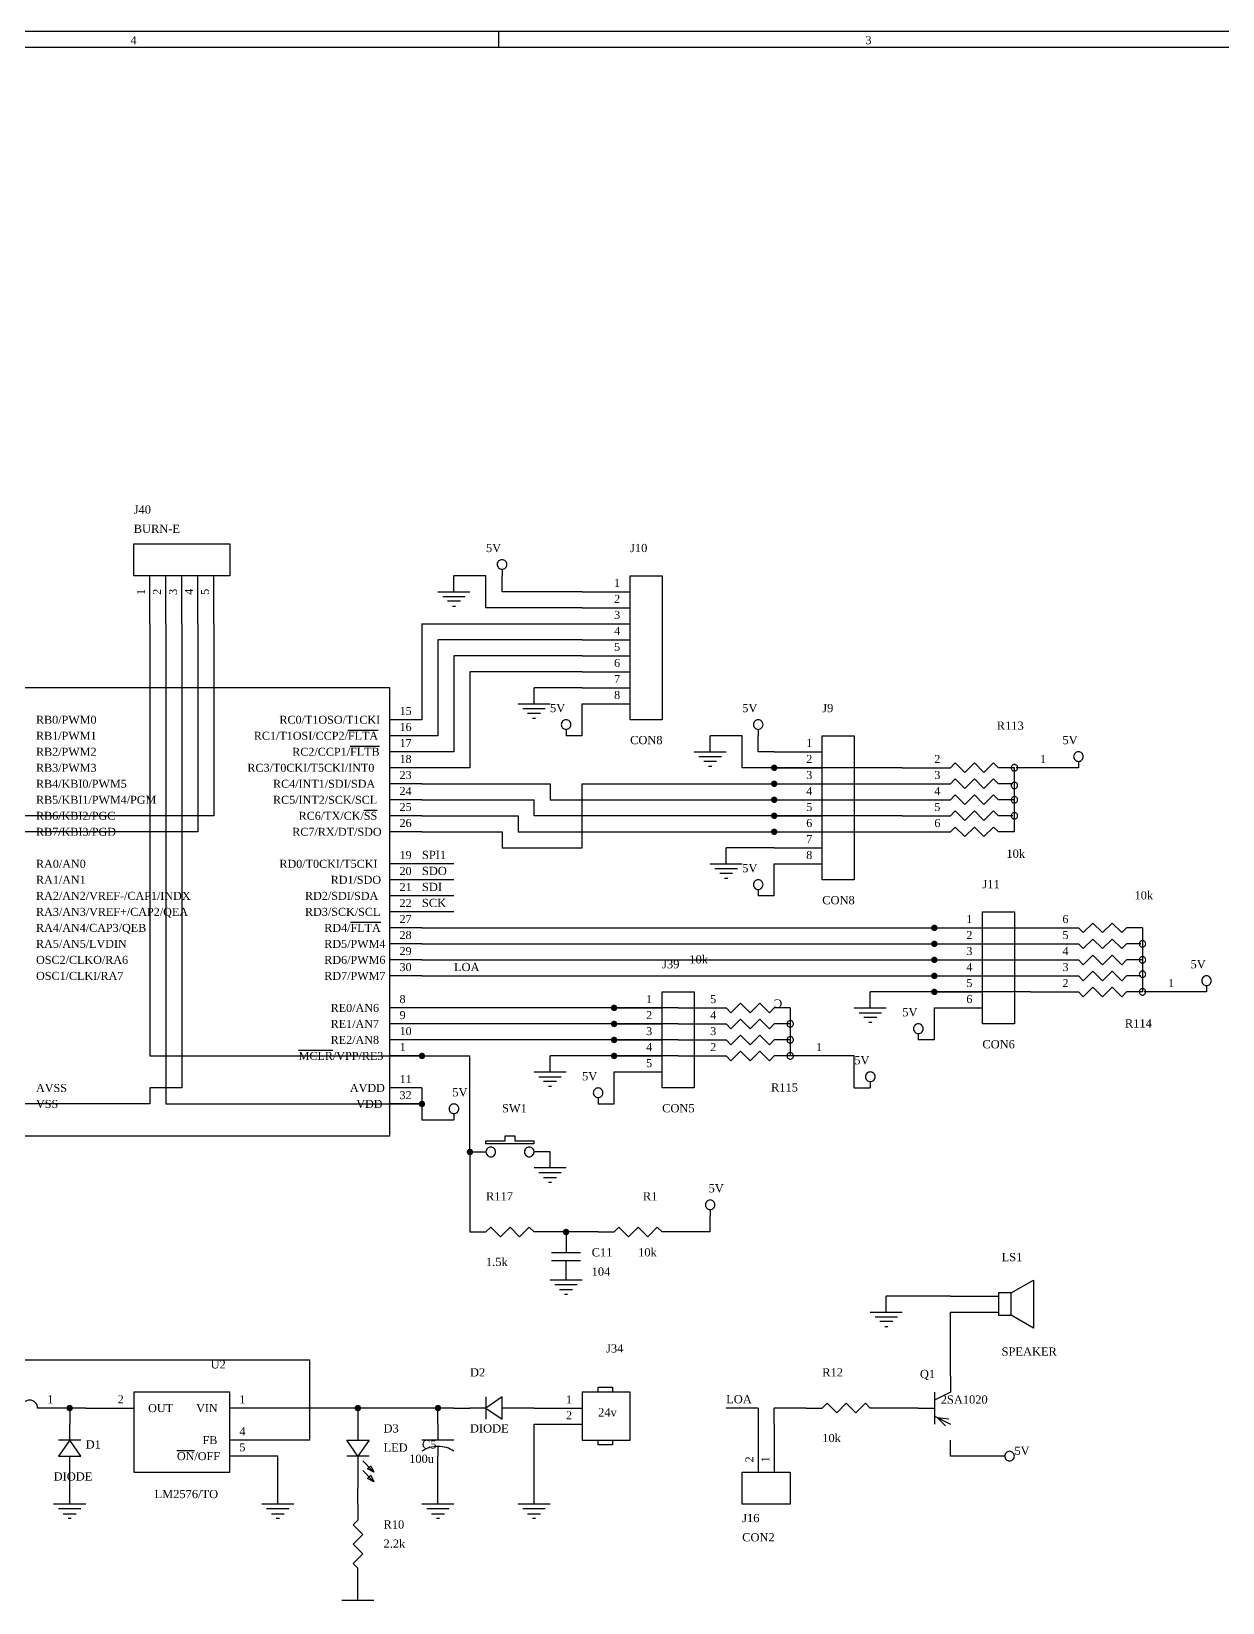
# Model space of a CAD drawing. Extents: x -3 to 593, y 3 to 422.
# Drawn here: x 164.1 to 353.1, y 173.1 to 422.4 of the extents above; entities that cross this region are included whole.
import ezdxf

# ---------------------------------------------------------------- set-up
doc = ezdxf.new("R2010")
doc.units = 0
doc.header["$MEASUREMENT"] = 0
for name, color, linetype in [('PARTS', 7, 'Continuous'), ('PARTTEXT', 7, 'Continuous'), ('TITLE', 7, 'Continuous'), ('WIRE', 7, 'Continuous'), ('WIRETEXT', 7, 'Continuous')]:
    doc.layers.add(name, color=color, linetype=linetype)
doc.styles.get("Standard").update_dxf_attribs({"font": 'times_0.ttf'})

msp = doc.modelspace()

# ---------------------------------------------------------------- linework, layer by layer
at = {"layer": 'PARTS'}
for p, q in [((182.88, 328.422), (182.88, 336.042)), ((185.42, 328.422), (185.42, 336.042)), ((187.96, 328.422), (187.96, 336.042)), ((190.5, 328.422), (190.5, 336.042)), ((193.04, 328.422), (193.04, 336.042)), ((251.46, 333.502), (259.08, 333.502)), ((251.46, 330.962), (259.08, 330.962)), ((251.46, 328.422), (259.08, 328.422)), ((251.46, 325.882), (259.08, 325.882)), ((251.46, 323.342), (259.08, 323.342)), ((251.46, 320.802), (259.08, 320.802)), ((251.46, 318.262), (259.08, 318.262)), ((251.46, 315.722), (259.08, 315.722)), ((226.06, 313.182), (220.98, 313.182)), ((226.06, 310.642), (220.98, 310.642)), ((226.06, 308.102), (220.98, 308.102)), ((281.94, 308.102), (289.56, 308.102)), ((226.06, 305.562), (220.98, 305.562)), ((281.94, 305.562), (289.56, 305.562)), ((302.26, 305.562), (309.88, 305.562)), ((330.2, 305.562), (322.58, 305.562)), ((226.06, 303.022), (220.98, 303.022)), ((281.94, 303.022), (289.56, 303.022)), ((302.26, 303.022), (309.88, 303.022)), ((226.06, 300.482), (220.98, 300.482)), ((281.94, 300.482), (289.56, 300.482)), ((302.26, 300.482), (309.88, 300.482)), ((226.06, 297.942), (220.98, 297.942)), ((281.94, 297.942), (289.56, 297.942)), ((302.26, 297.942), (309.88, 297.942)), ((226.06, 295.402), (220.98, 295.402)), ((281.94, 295.402), (289.56, 295.402)), ((302.26, 295.402), (309.88, 295.402)), ((281.94, 292.862), (289.56, 292.862)), ((226.06, 290.322), (220.98, 290.322)), ((281.94, 290.322), (289.56, 290.322)), ((226.06, 287.782), (220.98, 287.782)), ((226.06, 285.242), (220.98, 285.242)), ((226.06, 282.702), (220.98, 282.702)), ((226.06, 280.162), (220.98, 280.162)), ((307.34, 280.162), (314.96, 280.162)), ((322.58, 280.162), (330.2, 280.162)), ((226.06, 277.622), (220.98, 277.622)), ((307.34, 277.622), (314.96, 277.622)), ((322.58, 277.622), (330.2, 277.622)), ((226.06, 275.082), (220.98, 275.082)), ((307.34, 275.082), (314.96, 275.082)), ((322.58, 275.082), (330.2, 275.082)), ((226.06, 272.542), (220.98, 272.542)), ((307.34, 272.542), (314.96, 272.542)), ((322.58, 272.542), (330.2, 272.542)), ((307.34, 270.002), (314.96, 270.002)), ((322.58, 270.002), (330.2, 270.002)), ((350.52, 270.002), (342.9, 270.002)), ((226.06, 267.462), (220.98, 267.462)), ((256.54, 267.462), (264.16, 267.462)), ((266.7, 267.462), (274.32, 267.462)), ((307.34, 267.462), (314.96, 267.462)), ((226.06, 264.922), (220.98, 264.922)), ((256.54, 264.922), (264.16, 264.922)), ((266.7, 264.922), (274.32, 264.922)), ((226.06, 262.382), (220.98, 262.382)), ((256.54, 262.382), (264.16, 262.382)), ((266.7, 262.382), (274.32, 262.382)), ((226.06, 259.842), (220.98, 259.842)), ((256.54, 259.842), (264.16, 259.842)), ((266.7, 259.842), (274.32, 259.842)), ((294.64, 259.842), (287.02, 259.842)), ((256.54, 257.302), (264.16, 257.302)), ((226.06, 254.762), (220.98, 254.762)), ((226.06, 252.222), (220.98, 252.222)), ((233.68, 244.602), (236.22, 244.602)), ((246.38, 244.602), (243.84, 244.602)), ((233.68, 231.902), (236.22, 231.902)), ((246.38, 231.902), (243.84, 231.902)), ((248.92, 231.902), (248.92, 229.362)), ((254, 231.902), (256.54, 231.902)), ((266.7, 231.902), (264.16, 231.902)), ((248.92, 224.282), (248.92, 226.822)), ((309.88, 221.742), (317.5, 221.742)), ((309.88, 219.202), (317.5, 219.202)), ((309.88, 209.042), (309.88, 206.502)), ((167.64, 203.962), (165.1, 203.962)), ((170.18, 203.962), (170.18, 201.422)), ((172.72, 203.962), (180.34, 203.962)), ((203.2, 203.962), (195.58, 203.962)), ((215.9, 203.962), (215.9, 201.422)), ((231.14, 203.962), (233.68, 203.962)), ((243.84, 203.962), (241.3, 203.962)), ((243.84, 203.962), (251.46, 203.962)), ((287.02, 203.962), (289.56, 203.962)), ((299.72, 203.962), (297.18, 203.962)), ((304.8, 203.962), (307.34, 203.962)), ((228.6, 201.422), (228.6, 198.882)), ((243.84, 201.422), (251.46, 201.422)), ((279.4, 201.422), (279.4, 193.802)), ((281.94, 201.422), (281.94, 193.802)), ((203.2, 198.882), (195.58, 198.882)), ((309.88, 196.342), (309.88, 198.882)), ((203.2, 196.342), (195.58, 196.342)), ((228.6, 193.802), (228.6, 196.342)), ((170.18, 191.262), (170.18, 193.802)), ((215.9, 188.722), (215.9, 191.262)), ((215.9, 188.722), (215.9, 186.182)), ((215.9, 176.022), (215.9, 178.562))]:
    msp.add_line(p, q, dxfattribs=at)
for points in [[(180.34, 336.042), (180.34, 341.122), (195.58, 341.122), (195.58, 336.042)], [(259.08, 336.042), (264.16, 336.042), (264.16, 313.182), (259.08, 313.182)], [(162.56, 247.142), (220.98, 247.142), (220.98, 318.262), (162.56, 318.262)], [(289.56, 310.642), (294.64, 310.642), (294.64, 287.782), (289.56, 287.782)], [(314.96, 282.702), (320.04, 282.702), (320.04, 264.922), (314.96, 264.922)], [(264.16, 270.002), (269.24, 270.002), (269.24, 254.762), (264.16, 254.762)], [(195.58, 206.502), (180.34, 206.502), (180.34, 193.802), (195.58, 193.802)], [(236.22, 203.962), (236.22, 203.962), (238.76, 202.184), (238.76, 205.74), (236.22, 203.962)], [(259.08, 206.502), (251.46, 206.502), (251.46, 198.882), (259.08, 198.882)], [(170.18, 198.882), (170.18, 198.882), (168.402, 196.342), (171.958, 196.342), (170.18, 198.882)], [(215.9, 196.342), (215.9, 196.342), (214.122, 198.882), (217.678, 198.882), (215.9, 196.342)], [(217.932, 194.818), (217.932, 194.818), (218.44, 193.802), (217.424, 194.31), (217.932, 194.818)], [(217.932, 193.294), (217.932, 193.294), (218.44, 192.278), (217.424, 192.786), (217.932, 193.294)], [(284.48, 193.802), (284.48, 188.722), (276.86, 188.722), (276.86, 193.802)]]:
    msp.add_lwpolyline(points, close=True, dxfattribs=at)
for points in [[(239.522, 337.82, 0.0985), (239.464, 338.1116, 0.0985), (239.2988, 338.3588, 0.0985), (239.0516, 338.524, 0.0985), (238.76, 338.582, 0.0985), (238.4684, 338.524, 0.0985), (238.2212, 338.3588, 0.0985), (238.056, 338.1116, 0.0985), (237.998, 337.82, 0.0985), (238.056, 337.5284, 0.0985), (238.2212, 337.2812, 0.0985), (238.4684, 337.116, 0.0985), (238.76, 337.058, 0.0985), (239.0516, 337.116, 0.0985), (239.2988, 337.2812, 0.0985), (239.464, 337.5284, 0.0985)], [(249.682, 312.42, 0.0985), (249.624, 312.7116, 0.0985), (249.4588, 312.9588, 0.0985), (249.2116, 313.124, 0.0985), (248.92, 313.182, 0.0985), (248.6284, 313.124, 0.0985), (248.3812, 312.9588, 0.0985), (248.216, 312.7116, 0.0985), (248.158, 312.42, 0.0985), (248.216, 312.1284, 0.0985), (248.3812, 311.8812, 0.0985), (248.6284, 311.716, 0.0985), (248.92, 311.658, 0.0985), (249.2116, 311.716, 0.0985), (249.4588, 311.8812, 0.0985), (249.624, 312.1284, 0.0985)], [(280.162, 312.42, 0.0985), (280.104, 312.7116, 0.0985), (279.9388, 312.9588, 0.0985), (279.6916, 313.124, 0.0985), (279.4, 313.182, 0.0985), (279.1084, 313.124, 0.0985), (278.8612, 312.9588, 0.0985), (278.696, 312.7116, 0.0985), (278.638, 312.42, 0.0985), (278.696, 312.1284, 0.0985), (278.8612, 311.8812, 0.0985), (279.1084, 311.716, 0.0985), (279.4, 311.658, 0.0985), (279.6916, 311.716, 0.0985), (279.9388, 311.8812, 0.0985), (280.104, 312.1284, 0.0985)], [(330.962, 307.34, 0.0985), (330.904, 307.6316, 0.0985), (330.7388, 307.8788, 0.0985), (330.4916, 308.044, 0.0985), (330.2, 308.102, 0.0985), (329.9084, 308.044, 0.0985), (329.6612, 307.8788, 0.0985), (329.496, 307.6316, 0.0985), (329.438, 307.34, 0.0985), (329.496, 307.0484, 0.0985), (329.6612, 306.8012, 0.0985), (329.9084, 306.636, 0.0985), (330.2, 306.578, 0.0985), (330.4916, 306.636, 0.0985), (330.7388, 306.8012, 0.0985), (330.904, 307.0484, 0.0985)], [(320.548, 305.562, 0.0985), (320.5093, 305.7564, 0.0985), (320.3992, 305.9212, 0.0985), (320.2344, 306.0313, 0.0985), (320.04, 306.07, 0.0985), (319.8456, 306.0313, 0.0985), (319.6808, 305.9212, 0.0985), (319.5707, 305.7564, 0.0985), (319.532, 305.562, 0.0985), (319.5707, 305.3676, 0.0985), (319.6808, 305.2028, 0.0985), (319.8456, 305.0927, 0.0985), (320.04, 305.054, 0.0985), (320.2344, 305.0927, 0.0985), (320.3992, 305.2028, 0.0985), (320.5093, 305.3676, 0.0985)], [(320.548, 302.768, 0.0985), (320.5093, 302.9624, 0.0985), (320.3992, 303.1272, 0.0985), (320.2344, 303.2373, 0.0985), (320.04, 303.276, 0.0985), (319.8456, 303.2373, 0.0985), (319.6808, 303.1272, 0.0985), (319.5707, 302.9624, 0.0985), (319.532, 302.768, 0.0985), (319.5707, 302.5736, 0.0985), (319.6808, 302.4088, 0.0985), (319.8456, 302.2987, 0.0985), (320.04, 302.26, 0.0985), (320.2344, 302.2987, 0.0985), (320.3992, 302.4088, 0.0985), (320.5093, 302.5736, 0.0985)], [(320.548, 300.482, 0.0985), (320.5093, 300.6764, 0.0985), (320.3992, 300.8412, 0.0985), (320.2344, 300.9513, 0.0985), (320.04, 300.99, 0.0985), (319.8456, 300.9513, 0.0985), (319.6808, 300.8412, 0.0985), (319.5707, 300.6764, 0.0985), (319.532, 300.482, 0.0985), (319.5707, 300.2876, 0.0985), (319.6808, 300.1228, 0.0985), (319.8456, 300.0127, 0.0985), (320.04, 299.974, 0.0985), (320.2344, 300.0127, 0.0985), (320.3992, 300.1228, 0.0985), (320.5093, 300.2876, 0.0985)], [(320.548, 297.942, 0.0985), (320.5093, 298.1364, 0.0985), (320.3992, 298.3012, 0.0985), (320.2344, 298.4113, 0.0985), (320.04, 298.45, 0.0985), (319.8456, 298.4113, 0.0985), (319.6808, 298.3012, 0.0985), (319.5707, 298.1364, 0.0985), (319.532, 297.942, 0.0985), (319.5707, 297.7476, 0.0985), (319.6808, 297.5828, 0.0985), (319.8456, 297.4727, 0.0985), (320.04, 297.434, 0.0985), (320.2344, 297.4727, 0.0985), (320.3992, 297.5828, 0.0985), (320.5093, 297.7476, 0.0985)], [(280.162, 287.02, 0.0985), (280.104, 287.3116, 0.0985), (279.9388, 287.5588, 0.0985), (279.6916, 287.724, 0.0985), (279.4, 287.782, 0.0985), (279.1084, 287.724, 0.0985), (278.8612, 287.5588, 0.0985), (278.696, 287.3116, 0.0985), (278.638, 287.02, 0.0985), (278.696, 286.7284, 0.0985), (278.8612, 286.4812, 0.0985), (279.1084, 286.316, 0.0985), (279.4, 286.258, 0.0985), (279.6916, 286.316, 0.0985), (279.9388, 286.4812, 0.0985), (280.104, 286.7284, 0.0985)], [(340.868, 277.622, 0.0985), (340.8293, 277.8164, 0.0985), (340.7192, 277.9812, 0.0985), (340.5544, 278.0913, 0.0985), (340.36, 278.13, 0.0985), (340.1656, 278.0913, 0.0985), (340.0008, 277.9812, 0.0985), (339.8907, 277.8164, 0.0985), (339.852, 277.622, 0.0985), (339.8907, 277.4276, 0.0985), (340.0008, 277.2628, 0.0985), (340.1656, 277.1527, 0.0985), (340.36, 277.114, 0.0985), (340.5544, 277.1527, 0.0985), (340.7192, 277.2628, 0.0985), (340.8293, 277.4276, 0.0985)], [(340.868, 275.082, 0.0985), (340.8293, 275.2764, 0.0985), (340.7192, 275.4412, 0.0985), (340.5544, 275.5513, 0.0985), (340.36, 275.59, 0.0985), (340.1656, 275.5513, 0.0985), (340.0008, 275.4412, 0.0985), (339.8907, 275.2764, 0.0985), (339.852, 275.082, 0.0985), (339.8907, 274.8876, 0.0985), (340.0008, 274.7228, 0.0985), (340.1656, 274.6127, 0.0985), (340.36, 274.574, 0.0985), (340.5544, 274.6127, 0.0985), (340.7192, 274.7228, 0.0985), (340.8293, 274.8876, 0.0985)], [(340.868, 272.796, 0.0985), (340.8293, 272.9904, 0.0985), (340.7192, 273.1552, 0.0985), (340.5544, 273.2653, 0.0985), (340.36, 273.304, 0.0985), (340.1656, 273.2653, 0.0985), (340.0008, 273.1552, 0.0985), (339.8907, 272.9904, 0.0985), (339.852, 272.796, 0.0985), (339.8907, 272.6016, 0.0985), (340.0008, 272.4368, 0.0985), (340.1656, 272.3267, 0.0985), (340.36, 272.288, 0.0985), (340.5544, 272.3267, 0.0985), (340.7192, 272.4368, 0.0985), (340.8293, 272.6016, 0.0985)], [(351.282, 271.78, 0.0985), (351.224, 272.0716, 0.0985), (351.0588, 272.3188, 0.0985), (350.8116, 272.484, 0.0985), (350.52, 272.542, 0.0985), (350.2284, 272.484, 0.0985), (349.9812, 272.3188, 0.0985), (349.816, 272.0716, 0.0985), (349.758, 271.78, 0.0985), (349.816, 271.4884, 0.0985), (349.9812, 271.2412, 0.0985), (350.2284, 271.076, 0.0985), (350.52, 271.018, 0.0985), (350.8116, 271.076, 0.0985), (351.0588, 271.2412, 0.0985), (351.224, 271.4884, 0.0985)], [(340.868, 270.002, 0.0985), (340.8293, 270.1964, 0.0985), (340.7192, 270.3612, 0.0985), (340.5544, 270.4713, 0.0985), (340.36, 270.51, 0.0985), (340.1656, 270.4713, 0.0985), (340.0008, 270.3612, 0.0985), (339.8907, 270.1964, 0.0985), (339.852, 270.002, 0.0985), (339.8907, 269.8076, 0.0985), (340.0008, 269.6428, 0.0985), (340.1656, 269.5327, 0.0985), (340.36, 269.494, 0.0985), (340.5544, 269.5327, 0.0985), (340.7192, 269.6428, 0.0985), (340.8293, 269.8076, 0.0985)], [(284.988, 264.922, 0.0985), (284.9493, 265.1164, 0.0985), (284.8392, 265.2812, 0.0985), (284.6744, 265.3913, 0.0985), (284.48, 265.43, 0.0985), (284.2856, 265.3913, 0.0985), (284.1208, 265.2812, 0.0985), (284.0107, 265.1164, 0.0985), (283.972, 264.922, 0.0985), (284.0107, 264.7276, 0.0985), (284.1208, 264.5628, 0.0985), (284.2856, 264.4527, 0.0985), (284.48, 264.414, 0.0985), (284.6744, 264.4527, 0.0985), (284.8392, 264.5628, 0.0985), (284.9493, 264.7276, 0.0985)], [(305.562, 264.16, 0.0985), (305.504, 264.4516, 0.0985), (305.3388, 264.6988, 0.0985), (305.0916, 264.864, 0.0985), (304.8, 264.922, 0.0985), (304.5084, 264.864, 0.0985), (304.2612, 264.6988, 0.0985), (304.096, 264.4516, 0.0985), (304.038, 264.16, 0.0985), (304.096, 263.8684, 0.0985), (304.2612, 263.6212, 0.0985), (304.5084, 263.456, 0.0985), (304.8, 263.398, 0.0985), (305.0916, 263.456, 0.0985), (305.3388, 263.6212, 0.0985), (305.504, 263.8684, 0.0985)], [(284.988, 262.382, 0.0985), (284.9493, 262.5764, 0.0985), (284.8392, 262.7412, 0.0985), (284.6744, 262.8513, 0.0985), (284.48, 262.89, 0.0985), (284.2856, 262.8513, 0.0985), (284.1208, 262.7412, 0.0985), (284.0107, 262.5764, 0.0985), (283.972, 262.382, 0.0985), (284.0107, 262.1876, 0.0985), (284.1208, 262.0228, 0.0985), (284.2856, 261.9127, 0.0985), (284.48, 261.874, 0.0985), (284.6744, 261.9127, 0.0985), (284.8392, 262.0228, 0.0985), (284.9493, 262.1876, 0.0985)], [(284.988, 259.842, 0.0985), (284.9493, 260.0364, 0.0985), (284.8392, 260.2012, 0.0985), (284.6744, 260.3113, 0.0985), (284.48, 260.35, 0.0985), (284.2856, 260.3113, 0.0985), (284.1208, 260.2012, 0.0985), (284.0107, 260.0364, 0.0985), (283.972, 259.842, 0.0985), (284.0107, 259.6476, 0.0985), (284.1208, 259.4828, 0.0985), (284.2856, 259.3727, 0.0985), (284.48, 259.334, 0.0985), (284.6744, 259.3727, 0.0985), (284.8392, 259.4828, 0.0985), (284.9493, 259.6476, 0.0985)], [(297.942, 256.54, 0.0985), (297.884, 256.8316, 0.0985), (297.7188, 257.0788, 0.0985), (297.4716, 257.244, 0.0985), (297.18, 257.302, 0.0985), (296.8884, 257.244, 0.0985), (296.6412, 257.0788, 0.0985), (296.476, 256.8316, 0.0985), (296.418, 256.54, 0.0985), (296.476, 256.2484, 0.0985), (296.6412, 256.0012, 0.0985), (296.8884, 255.836, 0.0985), (297.18, 255.778, 0.0985), (297.4716, 255.836, 0.0985), (297.7188, 256.0012, 0.0985), (297.884, 256.2484, 0.0985)], [(254.762, 254, 0.0985), (254.704, 254.2916, 0.0985), (254.5388, 254.5388, 0.0985), (254.2916, 254.704, 0.0985), (254, 254.762, 0.0985), (253.7084, 254.704, 0.0985), (253.4612, 254.5388, 0.0985), (253.296, 254.2916, 0.0985), (253.238, 254, 0.0985), (253.296, 253.7084, 0.0985), (253.4612, 253.4612, 0.0985), (253.7084, 253.296, 0.0985), (254, 253.238, 0.0985), (254.2916, 253.296, 0.0985), (254.5388, 253.4612, 0.0985), (254.704, 253.7084, 0.0985)], [(231.902, 251.46, 0.0985), (231.844, 251.7516, 0.0985), (231.6788, 251.9988, 0.0985), (231.4316, 252.164, 0.0985), (231.14, 252.222, 0.0985), (230.8484, 252.164, 0.0985), (230.6012, 251.9988, 0.0985), (230.436, 251.7516, 0.0985), (230.378, 251.46, 0.0985), (230.436, 251.1684, 0.0985), (230.6012, 250.9212, 0.0985), (230.8484, 250.756, 0.0985), (231.14, 250.698, 0.0985), (231.4316, 250.756, 0.0985), (231.6788, 250.9212, 0.0985), (231.844, 251.1684, 0.0985)], [(237.744, 244.602, 0.0985), (237.686, 244.8936, 0.0985), (237.5208, 245.1408, 0.0985), (237.2736, 245.306, 0.0985), (236.982, 245.364, 0.0985), (236.6904, 245.306, 0.0985), (236.4432, 245.1408, 0.0985), (236.278, 244.8936, 0.0985), (236.22, 244.602, 0.0985), (236.278, 244.3104, 0.0985), (236.4432, 244.0632, 0.0985), (236.6904, 243.898, 0.0985), (236.982, 243.84, 0.0985), (237.2736, 243.898, 0.0985), (237.5208, 244.0632, 0.0985), (237.686, 244.3104, 0.0985)], [(243.84, 244.602, 0.0985), (243.782, 244.8936, 0.0985), (243.6168, 245.1408, 0.0985), (243.3696, 245.306, 0.0985), (243.078, 245.364, 0.0985), (242.7864, 245.306, 0.0985), (242.5392, 245.1408, 0.0985), (242.374, 244.8936, 0.0985), (242.316, 244.602, 0.0985), (242.374, 244.3104, 0.0985), (242.5392, 244.0632, 0.0985), (242.7864, 243.898, 0.0985), (243.078, 243.84, 0.0985), (243.3696, 243.898, 0.0985), (243.6168, 244.0632, 0.0985), (243.782, 244.3104, 0.0985)], [(272.542, 236.22, 0.0985), (272.484, 236.5116, 0.0985), (272.3188, 236.7588, 0.0985), (272.0716, 236.924, 0.0985), (271.78, 236.982, 0.0985), (271.4884, 236.924, 0.0985), (271.2412, 236.7588, 0.0985), (271.076, 236.5116, 0.0985), (271.018, 236.22, 0.0985), (271.076, 235.9284, 0.0985), (271.2412, 235.6812, 0.0985), (271.4884, 235.516, 0.0985), (271.78, 235.458, 0.0985), (272.0716, 235.516, 0.0985), (272.3188, 235.6812, 0.0985), (272.484, 235.9284, 0.0985)], [(320.04, 196.342, 0.0985), (319.982, 196.6336, 0.0985), (319.8168, 196.8808, 0.0985), (319.5696, 197.046, 0.0985), (319.278, 197.104, 0.0985), (318.9864, 197.046, 0.0985), (318.7392, 196.8808, 0.0985), (318.574, 196.6336, 0.0985), (318.516, 196.342, 0.0985), (318.574, 196.0504, 0.0985), (318.7392, 195.8032, 0.0985), (318.9864, 195.638, 0.0985), (319.278, 195.58, 0.0985), (319.5696, 195.638, 0.0985), (319.8168, 195.8032, 0.0985), (319.982, 196.0504, 0.0985)]]:
    msp.add_lwpolyline(points, format="xyb", close=True, dxfattribs=at)
for points in [[(238.76, 337.058), (238.76, 336.042)], [(228.6, 333.502), (233.68, 333.502)], [(229.362, 332.74), (232.918, 332.74)], [(232.156, 331.978), (230.124, 331.978)], [(230.886, 331.216), (231.394, 331.216)], [(241.3, 315.722), (246.38, 315.722)], [(242.062, 314.96), (245.618, 314.96)], [(244.856, 314.198), (242.824, 314.198)], [(243.586, 313.436), (244.094, 313.436)], [(248.92, 311.658), (248.92, 310.642)], [(279.4, 311.658), (279.4, 310.642)], [(269.24, 308.102), (274.32, 308.102)], [(270.002, 307.34), (273.558, 307.34)], [(272.796, 306.578), (270.764, 306.578)], [(271.526, 305.816), (272.034, 305.816)], [(310.642, 306.324), (309.88, 305.562)], [(312.166, 304.8), (310.642, 306.324)], [(313.69, 306.324), (312.166, 304.8)], [(315.214, 304.8), (313.69, 306.324)], [(316.738, 306.324), (315.214, 304.8)], [(317.5, 305.562), (316.738, 306.324)], [(320.04, 305.562), (317.5, 305.562)], [(320.04, 295.402), (320.04, 305.562)], [(322.58, 305.562), (320.294, 305.562)], [(330.2, 306.578), (330.2, 305.562)], [(310.642, 303.784), (309.88, 303.022)], [(312.166, 302.26), (310.642, 303.784)], [(313.69, 303.784), (312.166, 302.26)], [(315.214, 302.26), (313.69, 303.784)], [(316.738, 303.784), (315.214, 302.26)], [(317.5, 303.022), (316.738, 303.784)], [(319.786, 303.022), (317.5, 303.022)], [(310.642, 301.244), (309.88, 300.482)], [(312.166, 299.72), (310.642, 301.244)], [(313.69, 301.244), (312.166, 299.72)], [(315.214, 299.72), (313.69, 301.244)], [(316.738, 301.244), (315.214, 299.72)], [(317.5, 300.482), (316.738, 301.244)], [(320.04, 300.482), (317.5, 300.482)], [(310.642, 298.704), (309.88, 297.942)], [(312.166, 297.18), (310.642, 298.704)], [(313.69, 298.704), (312.166, 297.18)], [(315.214, 297.18), (313.69, 298.704)], [(316.738, 298.704), (315.214, 297.18)], [(317.5, 297.942), (316.738, 298.704)], [(319.786, 297.942), (317.5, 297.942)], [(310.642, 296.164), (309.88, 295.402)], [(312.166, 294.64), (310.642, 296.164)], [(313.69, 296.164), (312.166, 294.64)], [(315.214, 294.64), (313.69, 296.164)], [(316.738, 296.164), (315.214, 294.64)], [(317.5, 295.402), (316.738, 296.164)], [(320.04, 295.402), (317.5, 295.402)], [(271.78, 290.322), (276.86, 290.322)], [(272.542, 289.56), (276.098, 289.56)], [(275.336, 288.798), (273.304, 288.798)], [(274.066, 288.036), (274.574, 288.036)], [(279.4, 286.258), (279.4, 285.242)], [(330.962, 279.4), (330.2, 280.162)], [(332.486, 280.924), (330.962, 279.4)], [(334.01, 279.4), (332.486, 280.924)], [(335.534, 280.924), (334.01, 279.4)], [(337.058, 279.4), (335.534, 280.924)], [(337.82, 280.162), (337.058, 279.4)], [(340.36, 280.162), (337.82, 280.162)], [(340.36, 280.162), (340.36, 270.002)], [(330.962, 276.86), (330.2, 277.622)], [(332.486, 278.384), (330.962, 276.86)], [(334.01, 276.86), (332.486, 278.384)], [(335.534, 278.384), (334.01, 276.86)], [(337.058, 276.86), (335.534, 278.384)], [(337.82, 277.622), (337.058, 276.86)], [(340.106, 277.622), (337.82, 277.622)], [(330.962, 274.32), (330.2, 275.082)], [(332.486, 275.844), (330.962, 274.32)], [(334.01, 274.32), (332.486, 275.844)], [(335.534, 275.844), (334.01, 274.32)], [(337.058, 274.32), (335.534, 275.844)], [(337.82, 275.082), (337.058, 274.32)], [(340.36, 275.082), (337.82, 275.082)], [(330.962, 271.78), (330.2, 272.542)], [(332.486, 273.304), (330.962, 271.78)], [(334.01, 271.78), (332.486, 273.304)], [(335.534, 273.304), (334.01, 271.78)], [(337.058, 271.78), (335.534, 273.304)], [(337.82, 272.542), (337.058, 271.78)], [(340.106, 272.542), (337.82, 272.542)], [(330.962, 269.24), (330.2, 270.002)], [(332.486, 270.764), (330.962, 269.24)], [(334.01, 269.24), (332.486, 270.764)], [(335.534, 270.764), (334.01, 269.24)], [(337.058, 269.24), (335.534, 270.764)], [(337.82, 270.002), (337.058, 269.24)], [(340.36, 270.002), (337.82, 270.002)], [(342.9, 270.002), (340.614, 270.002)], [(350.52, 271.018), (350.52, 270.002)], [(275.082, 266.7), (274.32, 267.462)], [(276.606, 268.224), (275.082, 266.7)], [(278.13, 266.7), (276.606, 268.224)], [(279.654, 268.224), (278.13, 266.7)], [(281.178, 266.7), (279.654, 268.224)], [(281.94, 267.462), (281.178, 266.7)], [(284.48, 267.462), (281.94, 267.462)], [(284.48, 267.462), (284.48, 259.842)], [(294.64, 267.462), (299.72, 267.462)], [(275.082, 264.16), (274.32, 264.922)], [(276.606, 265.684), (275.082, 264.16)], [(278.13, 264.16), (276.606, 265.684)], [(279.654, 265.684), (278.13, 264.16)], [(281.178, 264.16), (279.654, 265.684)], [(281.94, 264.922), (281.178, 264.16)], [(284.48, 264.922), (281.94, 264.922)], [(295.402, 266.7), (298.958, 266.7)], [(298.196, 265.938), (296.164, 265.938)], [(296.926, 265.176), (297.434, 265.176)], [(275.082, 261.62), (274.32, 262.382)], [(276.606, 263.144), (275.082, 261.62)], [(278.13, 261.62), (276.606, 263.144)], [(279.654, 263.144), (278.13, 261.62)], [(281.178, 261.62), (279.654, 263.144)], [(281.94, 262.382), (281.178, 261.62)], [(284.48, 262.382), (281.94, 262.382)], [(304.8, 263.398), (304.8, 262.382)], [(275.082, 259.08), (274.32, 259.842)], [(276.606, 260.604), (275.082, 259.08)], [(278.13, 259.08), (276.606, 260.604)], [(279.654, 260.604), (278.13, 259.08)], [(281.178, 259.08), (279.654, 260.604)], [(281.94, 259.842), (281.178, 259.08)], [(284.48, 259.842), (281.94, 259.842)], [(287.02, 259.842), (284.48, 259.842)], [(243.84, 257.302), (248.92, 257.302)], [(244.602, 256.54), (248.158, 256.54)], [(247.396, 255.778), (245.364, 255.778)], [(246.126, 255.016), (246.634, 255.016)], [(297.18, 255.778), (297.18, 254.762)], [(254, 253.238), (254, 252.222)], [(231.14, 250.698), (231.14, 249.682)], [(239.268, 246.38), (239.268, 247.142)], [(239.268, 247.142), (240.792, 247.142)], [(240.792, 247.142), (240.792, 246.38)], [(236.22, 245.872), (236.22, 246.38)], [(236.22, 246.38), (239.268, 246.38)], [(243.84, 245.872), (236.22, 245.872)], [(240.792, 246.38), (243.84, 246.38)], [(243.84, 245.872), (243.84, 246.38)], [(248.92, 242.062), (243.84, 242.062)], [(248.158, 241.3), (244.602, 241.3)], [(245.364, 240.538), (247.396, 240.538)], [(246.634, 239.776), (246.126, 239.776)], [(271.78, 235.458), (271.78, 234.442)], [(236.22, 231.902), (236.982, 232.664)], [(236.982, 232.664), (238.506, 231.14)], [(238.506, 231.14), (240.03, 232.664)], [(240.03, 232.664), (241.554, 231.14)], [(241.554, 231.14), (243.078, 232.664)], [(243.078, 232.664), (243.84, 231.902)], [(257.302, 232.664), (256.54, 231.902)], [(258.826, 231.14), (257.302, 232.664)], [(260.35, 232.664), (258.826, 231.14)], [(261.874, 231.14), (260.35, 232.664)], [(263.398, 232.664), (261.874, 231.14)], [(264.16, 231.902), (263.398, 232.664)], [(248.92, 229.362), (248.92, 228.6)], [(251.206, 228.6), (246.634, 228.6)], [(251.206, 227.33), (246.634, 227.33)], [(248.92, 226.822), (248.92, 227.33)], [(251.46, 224.282), (246.38, 224.282)], [(250.698, 223.52), (247.142, 223.52)], [(247.904, 222.758), (249.936, 222.758)], [(249.174, 221.996), (248.666, 221.996)], [(319.532, 222.25), (317.5, 222.25)], [(317.5, 222.25), (317.5, 218.694)], [(319.532, 222.25), (323.088, 224.282)], [(319.532, 218.694), (319.532, 222.25)], [(323.088, 224.282), (323.088, 216.662)], [(297.18, 219.202), (302.26, 219.202)], [(297.942, 218.44), (301.498, 218.44)], [(300.736, 217.678), (298.704, 217.678)], [(299.466, 216.916), (299.974, 216.916)], [(317.5, 218.694), (319.532, 218.694)], [(323.088, 216.662), (319.532, 218.694)], [(254, 206.502), (254, 206.502), (254, 207.264), (256.286, 207.264), (256.286, 206.502)], [(236.22, 205.74), (236.22, 202.184)], [(289.56, 203.962), (290.322, 204.724)], [(290.322, 204.724), (291.846, 203.2)], [(291.846, 203.2), (293.37, 204.724)], [(293.37, 204.724), (294.894, 203.2)], [(294.894, 203.2), (296.418, 204.724)], [(296.418, 204.724), (297.18, 203.962)], [(309.88, 206.502), (307.34, 205.232)], [(307.34, 206.502), (307.34, 201.422)], [(236.22, 203.962), (233.68, 203.962)], [(241.3, 203.962), (238.76, 203.962)], [(307.34, 202.692), (309.88, 201.422)], [(309.626, 202.184), (307.848, 202.438), (309.118, 201.168)], [(170.18, 198.882), (170.18, 201.422)], [(215.9, 201.422), (215.9, 198.882)], [(171.958, 198.882), (168.402, 198.882)], [(231.14, 198.882), (226.06, 198.882)], [(228.6, 197.866), (228.6, 196.342)], [(256.286, 198.882), (256.286, 198.882), (256.286, 198.12), (254, 198.12), (254, 198.882)], [(170.18, 193.802), (170.18, 196.342)], [(217.678, 196.342), (214.122, 196.342)], [(215.9, 196.342), (215.9, 191.262)], [(218.186, 194.056), (216.662, 195.58)], [(318.516, 196.342), (317.5, 196.342)], [(218.186, 192.532), (216.662, 194.056)], [(172.72, 188.722), (167.64, 188.722)], [(171.958, 187.96), (168.402, 187.96)], [(169.164, 187.198), (171.196, 187.198)], [(205.74, 188.722), (200.66, 188.722)], [(204.978, 187.96), (201.422, 187.96)], [(202.184, 187.198), (204.216, 187.198)], [(231.14, 188.722), (226.06, 188.722)], [(230.378, 187.96), (226.822, 187.96)], [(227.584, 187.198), (229.616, 187.198)], [(246.38, 188.722), (241.3, 188.722)], [(245.618, 187.96), (242.062, 187.96)], [(242.824, 187.198), (244.856, 187.198)], [(170.434, 186.436), (169.926, 186.436)], [(203.454, 186.436), (202.946, 186.436)], [(215.138, 185.42), (215.9, 186.182)], [(216.662, 183.896), (215.138, 185.42)], [(228.854, 186.436), (228.346, 186.436)], [(244.094, 186.436), (243.586, 186.436)], [(215.138, 182.372), (216.662, 183.896)], [(216.662, 180.848), (215.138, 182.372)], [(215.138, 179.324), (216.662, 180.848)], [(215.9, 178.562), (215.138, 179.324)], [(213.36, 173.482), (218.44, 173.482)]]:
    msp.add_lwpolyline(points, dxfattribs=at)
for points in [[(165.1, 203.962, 1), (162.56, 203.962)], [(228.6, 197.866, 0.1654), (226.06, 197.104)], [(231.14, 197.104, 0.1654), (228.6, 197.866)]]:
    msp.add_lwpolyline(points, format="xyb", dxfattribs=at)
at = {"layer": 'TITLE'}
for points in [[(-2.54, 2.54), (591.312, 2.54), (591.312, 422.402), (-2.54, 422.402)], [(0, 5.08), (588.772, 5.08), (588.772, 419.862), (0, 419.862)]]:
    msp.add_lwpolyline(points, close=True, dxfattribs=at)
msp.add_lwpolyline([(238.252, 419.862), (238.252, 422.402)], dxfattribs=at)
at = {"layer": 'WIRE'}
for points in [[(231.14, 333.502), (231.14, 336.042)], [(236.22, 336.042), (231.14, 336.042)], [(236.22, 330.962), (236.22, 336.042)], [(238.76, 333.502), (238.76, 336.042)], [(251.46, 333.502), (238.76, 333.502)], [(251.46, 330.962), (236.22, 330.962)], [(182.88, 328.422), (182.88, 259.842)], [(185.42, 328.422), (185.42, 252.222)], [(187.96, 328.422), (187.96, 254.762)], [(190.5, 328.422), (190.5, 295.402)], [(193.04, 328.422), (193.04, 297.942)], [(226.06, 328.422), (251.46, 328.422)], [(226.06, 328.422), (226.06, 313.182)], [(251.46, 325.882), (228.6, 325.882)], [(228.6, 325.882), (228.6, 310.642)], [(251.46, 323.342), (231.14, 323.342)], [(231.14, 323.342), (231.14, 308.102)], [(251.46, 320.802), (233.68, 320.802)], [(233.68, 320.802), (233.68, 305.562)], [(243.84, 315.722), (243.84, 318.262)], [(251.46, 318.262), (243.84, 318.262)], [(251.46, 310.642), (251.46, 315.722)], [(228.6, 310.642), (226.06, 310.642)], [(251.46, 310.642), (248.92, 310.642)], [(271.78, 308.102), (271.78, 310.642)], [(276.86, 310.642), (271.78, 310.642)], [(276.86, 305.562), (276.86, 310.642)], [(279.4, 308.102), (279.4, 310.642)], [(231.14, 308.102), (226.06, 308.102)], [(281.94, 308.102), (279.4, 308.102)], [(233.68, 305.562), (226.06, 305.562)], [(281.94, 305.562), (276.86, 305.562)], [(302.26, 305.562), (281.94, 305.562)], [(226.06, 303.022), (246.38, 303.022)], [(246.38, 303.022), (246.38, 300.482)], [(251.46, 292.862), (251.46, 303.022)], [(251.46, 303.022), (281.94, 303.022)], [(281.94, 303.022), (302.26, 303.022)], [(226.06, 300.482), (243.84, 300.482)], [(243.84, 297.942), (243.84, 300.482)], [(246.38, 300.482), (281.94, 300.482)], [(281.94, 300.482), (302.26, 300.482)], [(193.04, 297.942), (157.48, 297.942)], [(226.06, 297.942), (241.3, 297.942)], [(241.3, 297.942), (241.3, 295.402)], [(281.94, 297.942), (243.84, 297.942)], [(302.26, 297.942), (281.94, 297.942)], [(190.5, 295.402), (157.48, 295.402)], [(226.06, 295.402), (238.76, 295.402)], [(238.76, 295.402), (238.76, 292.862)], [(241.3, 295.402), (281.94, 295.402)], [(281.94, 295.402), (302.26, 295.402)], [(238.76, 292.862), (251.46, 292.862)], [(274.32, 290.322), (274.32, 292.862)], [(281.94, 292.862), (274.32, 292.862)], [(231.14, 290.322), (226.06, 290.322)], [(281.94, 285.242), (281.94, 290.322)], [(231.14, 287.782), (226.06, 287.782)], [(231.14, 285.242), (226.06, 285.242)], [(281.94, 285.242), (279.4, 285.242)], [(231.14, 282.702), (226.06, 282.702)], [(226.06, 280.162), (307.34, 280.162)], [(307.34, 280.162), (322.58, 280.162)], [(226.06, 277.622), (307.34, 277.622)], [(307.34, 277.622), (322.58, 277.622)], [(226.06, 275.082), (307.34, 275.082)], [(307.34, 275.082), (322.58, 275.082)], [(226.06, 272.542), (307.34, 272.542)], [(307.34, 272.542), (322.58, 272.542)], [(297.18, 267.462), (297.18, 270.002)], [(307.34, 270.002), (297.18, 270.002)], [(322.58, 270.002), (307.34, 270.002)], [(256.54, 267.462), (226.06, 267.462)], [(266.7, 267.462), (256.54, 267.462)], [(307.34, 262.382), (307.34, 267.462)], [(256.54, 264.922), (226.06, 264.922)], [(266.7, 264.922), (256.54, 264.922)], [(256.54, 262.382), (226.06, 262.382)], [(266.7, 262.382), (256.54, 262.382)], [(307.34, 262.382), (304.8, 262.382)], [(182.88, 259.842), (226.06, 259.842)], [(226.06, 259.842), (233.68, 259.842)], [(233.68, 244.602), (233.68, 259.842)], [(246.38, 257.302), (246.38, 259.842)], [(256.54, 259.842), (246.38, 259.842)], [(266.7, 259.842), (256.54, 259.842)], [(294.64, 254.762), (294.64, 259.842)], [(256.54, 252.222), (256.54, 257.302)], [(187.96, 254.762), (182.88, 254.762)], [(182.88, 254.762), (182.88, 252.222)], [(226.06, 254.762), (226.06, 252.222)], [(294.64, 254.762), (297.18, 254.762)], [(182.88, 252.222), (157.48, 252.222)], [(185.42, 252.222), (226.06, 252.222)], [(226.06, 252.222), (226.06, 249.682)], [(254, 252.222), (256.54, 252.222)], [(226.06, 249.682), (231.14, 249.682)], [(233.68, 244.602), (233.68, 231.902)], [(246.38, 242.062), (246.38, 244.602)], [(271.78, 231.902), (271.78, 234.442)], [(248.92, 231.902), (246.38, 231.902)], [(254, 231.902), (248.92, 231.902)], [(271.78, 231.902), (266.7, 231.902)], [(309.88, 221.742), (299.72, 221.742)], [(299.72, 219.202), (299.72, 221.742)], [(309.88, 209.042), (309.88, 219.202)], [(208.28, 211.582), (147.32, 211.582)], [(208.28, 198.882), (208.28, 211.582)], [(170.18, 203.962), (167.64, 203.962)], [(172.72, 203.962), (170.18, 203.962)], [(215.9, 203.962), (203.2, 203.962)], [(228.6, 203.962), (215.9, 203.962)], [(231.14, 203.962), (228.6, 203.962)], [(228.6, 201.422), (228.6, 203.962)], [(279.4, 203.962), (274.32, 203.962)], [(279.4, 203.962), (279.4, 201.422)], [(287.02, 203.962), (281.94, 203.962)], [(281.94, 201.422), (281.94, 203.962)], [(304.8, 203.962), (299.72, 203.962)], [(243.84, 188.722), (243.84, 201.422)], [(208.28, 198.882), (203.2, 198.882)], [(203.2, 188.722), (203.2, 196.342)], [(317.5, 196.342), (309.88, 196.342)], [(228.6, 188.722), (228.6, 193.802)], [(170.18, 188.722), (170.18, 191.262)], [(215.9, 173.482), (215.9, 176.022)]]:
    msp.add_lwpolyline(points, dxfattribs=at)
at = {"layer": 'WIRE', "const_width": 0.508}
for points in [[(281.686, 305.562, 1), (282.194, 305.562, 1)], [(281.686, 303.022, 1), (282.194, 303.022, 1)], [(281.686, 300.482, 1), (282.194, 300.482, 1)], [(281.686, 297.942, 1), (282.194, 297.942, 1)], [(281.686, 295.402, 1), (282.194, 295.402, 1)], [(307.086, 280.162, 1), (307.594, 280.162, 1)], [(307.086, 277.622, 1), (307.594, 277.622, 1)], [(307.086, 275.082, 1), (307.594, 275.082, 1)], [(307.086, 272.542, 1), (307.594, 272.542, 1)], [(307.086, 270.002, 1), (307.594, 270.002, 1)], [(256.286, 267.462, 1), (256.794, 267.462, 1)], [(256.286, 264.922, 1), (256.794, 264.922, 1)], [(256.286, 262.382, 1), (256.794, 262.382, 1)], [(225.806, 259.842, 1), (226.314, 259.842, 1)], [(256.286, 259.842, 1), (256.794, 259.842, 1)], [(225.806, 252.222, 1), (226.314, 252.222, 1)], [(233.426, 244.602, 1), (233.934, 244.602, 1)], [(248.666, 231.902, 1), (249.174, 231.902, 1)], [(169.926, 203.962, 1), (170.434, 203.962, 1)], [(215.646, 203.962, 1), (216.154, 203.962, 1)], [(228.346, 203.962, 1), (228.854, 203.962, 1)]]:
    msp.add_lwpolyline(points, format="xyb", close=True, dxfattribs=at)

# ---------------------------------------------------------------- texts
at = {"layer": 'PARTS'}
for s, p in [('1', (256.54, 334.264)), ('2', (256.54, 331.724)), ('3', (256.54, 329.184)), ('4', (256.54, 326.644)), ('5', (256.54, 324.104)), ('6', (256.54, 321.564)), ('7', (256.54, 319.024)), ('8', (256.54, 316.484)), ('15', (222.504, 313.944)), ('RB0/PWM0', (164.846, 312.547)), ('RC0/T1OSO/T1CKI', (203.454, 312.547)), ('16', (222.504, 311.404)), ('RB1/PWM1', (164.846, 310.007)), ('RC1/T1OSI/CCP2/%%oFLTA%%o', (199.39, 310.007)), ('17', (222.504, 308.864)), ('1', (287.02, 308.864)), ('RB2/PWM2', (164.846, 307.467)), ('RC2/CCP1/%%oFLTB%%o', (205.486, 307.467)), ('18', (222.504, 306.324)), ('2', (287.02, 306.324)), ('2', (307.34, 306.324)), ('1', (324.104, 306.324)), ('RB3/PWM3', (164.846, 304.927)), ('RC3/T0CKI/T5CKI/INT0', (198.374, 304.927)), ('23', (222.504, 303.784)), ('3', (287.02, 303.784)), ('3', (307.34, 303.784)), ('RB4/KBI0/PWM5', (164.846, 302.387)), ('RC4/INT1/SDI/SDA', (202.438, 302.387)), ('24', (222.504, 301.244)), ('4', (287.02, 301.244)), ('4', (307.34, 301.244)), ('RB5/KBI1/PWM4/PGM', (164.846, 299.847)), ('RC5/INT2/SCK/SCL', (202.438, 299.847)), ('25', (222.504, 298.704)), ('5', (287.02, 298.704)), ('5', (307.34, 298.704)), ('RB6/KBI2/PGC', (164.846, 297.307)), ('RC6/TX/CK/%%oSS%%o', (206.502, 297.307)), ('26', (222.504, 296.164)), ('6', (287.02, 296.164)), ('6', (307.34, 296.164)), ('RB7/KBI3/PGD', (164.846, 294.767)), ('RC7/RX/DT/SDO', (205.486, 294.767)), ('7', (287.02, 293.624)), ('19', (222.504, 291.084)), ('8', (287.02, 291.084)), ('RA0/AN0', (164.846, 289.687)), ('RD0/T0CKI/T5CKI', (203.454, 289.687)), ('20', (222.504, 288.544)), ('RA1/AN1', (164.846, 287.147)), ('RD1/SDO', (211.582, 287.147)), ('21', (222.504, 286.004)), ('RA2/AN2/VREF-/CAP1/INDX', (164.846, 284.607)), ('RD2/SDI/SDA', (207.518, 284.607)), ('22', (222.504, 283.464)), ('RA3/AN3/VREF+/CAP2/QEA', (164.846, 282.067)), ('RD3/SCK/SCL', (207.518, 282.067)), ('27', (222.504, 280.924)), ('1', (312.42, 280.924)), ('6', (327.66, 280.924)), ('RA4/AN4/CAP3/QEB', (164.846, 279.527)), ('RD4/%%oFLTA%%o', (210.566, 279.527)), ('28', (222.504, 278.384)), ('2', (312.42, 278.384)), ('5', (327.66, 278.384)), ('RA5/AN5/LVDIN', (164.846, 276.987)), ('RD5/PWM4', (210.566, 276.987)), ('29', (222.504, 275.844)), ('3', (312.42, 275.844)), ('4', (327.66, 275.844)), ('OSC2/CLKO/RA6', (164.846, 274.447)), ('RD6/PWM6', (210.566, 274.447)), ('30', (222.504, 273.304)), ('4', (312.42, 273.304)), ('3', (327.66, 273.304)), ('OSC1/CLKI/RA7', (164.846, 271.907)), ('RD7/PWM7', (210.566, 271.907)), ('5', (312.42, 270.764)), ('2', (327.66, 270.764)), ('1', (344.424, 270.764)), ('8', (222.504, 268.224)), ('1', (261.62, 268.224)), ('5', (271.78, 268.224)), ('6', (312.42, 268.224)), ('RE0/AN6', (211.582, 266.827)), ('9', (222.504, 265.684)), ('2', (261.62, 265.684)), ('4', (271.78, 265.684)), ('RE1/AN7', (211.582, 264.287)), ('10', (222.504, 263.144)), ('3', (261.62, 263.144)), ('3', (271.78, 263.144)), ('RE2/AN8', (211.582, 261.747)), ('1', (222.504, 260.604)), ('4', (261.62, 260.604)), ('2', (271.78, 260.604)), ('1', (288.544, 260.604)), ('%%oMCLR%%o/VPP/RE3', (206.502, 259.207)), ('5', (261.62, 258.064)), ('11', (222.504, 255.524)), ('AVSS', (164.846, 254.127)), ('AVDD', (214.63, 254.127)), ('VSS', (164.846, 251.587)), ('VDD', (215.646, 251.587)), ('32', (222.504, 252.984)), ('1', (166.624, 204.724)), ('2', (177.8, 204.724)), ('OUT', (182.626, 203.327)), ('VIN', (190.246, 203.327)), ('1', (197.104, 204.724)), ('1', (248.92, 204.724)), ('2', (248.92, 202.184)), ('FB', (191.262, 198.247)), ('4', (197.104, 199.644)), ('%%oON%%o/OFF', (187.198, 195.707)), ('5', (197.104, 197.104))]:
    msp.add_text(s, height=1.27, dxfattribs=at).set_placement(p)
for s, p in [('1', (182.118, 332.994)), ('2', (184.658, 332.994)), ('3', (187.198, 332.994)), ('4', (189.738, 332.994)), ('5', (192.278, 332.994)), ('2', (278.638, 195.326)), ('1', (281.178, 195.326))]:
    msp.add_text(s, height=1.27, rotation=90, dxfattribs=at).set_placement(p)
at = {"layer": 'PARTTEXT'}
for s, p in [('J40', (180.34, 345.8823)), ('BURN-E', (180.34, 342.8343)), ('5V', (236.22, 339.7863)), ('J10', (259.08, 339.7863)), ('5V', (246.38, 314.3863)), ('5V', (276.86, 314.3863)), ('J9', (289.56, 314.3863)), ('R113', (317.246, 311.5923)), ('CON8', (259.08, 309.3063)), ('5V', (327.66, 309.3063)), ('10k', (318.77, 291.2723)), ('5V', (276.86, 288.9863)), ('J11', (314.96, 286.4463)), ('CON8', (289.56, 283.9063)), ('10k', (339.09, 284.6683)), ('J39', (264.16, 273.7463)), ('10k', (268.478, 274.5083)), ('5V', (347.98, 273.7463)), ('5V', (302.26, 266.1263)), ('R114', (337.566, 264.3483)), ('CON6', (314.96, 261.0463)), ('5V', (294.64, 258.5063)), ('5V', (251.46, 255.9663)), ('5V', (230.886, 253.4263)), ('R115', (281.432, 254.1883)), ('SW1', (238.76, 250.8863)), ('CON5', (264.16, 250.8863)), ('5V', (271.526, 238.1863)), ('R117', (236.22, 236.9163)), ('R1', (261.112, 236.9163)), ('10k', (260.35, 228.0263)), ('1.5k', (236.22, 226.5023)), ('C11', (252.984, 228.0263)), ('LS1', (318.008, 227.2643)), ('104', (252.984, 224.9783)), ('J34', (255.27, 212.7863)), ('SPEAKER', (318.008, 212.2783)), ('U2', (192.532, 210.2463)), ('D2', (233.68, 208.9763)), ('R12', (289.56, 208.9763)), ('Q1', (305.054, 208.7223)), ('2SA1020', (308.356, 204.6583)), ('24v', (254, 202.6263)), ('D3', (219.964, 200.0863)), ('DIODE', (233.68, 200.0863)), ('10k', (289.56, 198.5623)), ('D1', (172.72, 197.5463)), ('LED', (219.964, 197.0383)), ('C5', (226.06, 197.5463)), ('5V', (320.04, 196.5303)), ('100u', (224.028, 195.2603)), ('DIODE', (167.64, 192.4663)), ('LM2576/TO', (183.642, 189.6723)), ('J16', (276.86, 185.8623)), ('R10', (219.964, 184.8463)), ('2.2k', (219.964, 181.7983)), ('CON2', (276.86, 182.8143))]:
    msp.add_text(s, height=1.3057, dxfattribs=at).set_placement(p)
msp.add_text('C', height=1.3057, rotation=180, dxfattribs=at).set_placement((283.21, 268.7977))
at = {"layer": 'TITLE'}
for s, p in [('4', (179.832, 420.37)), ('3', (296.418, 420.37))]:
    msp.add_text(s, height=1.27, dxfattribs=at).set_placement(p)
at = {"layer": 'WIRETEXT'}
for s, p in [('SPI1', (226.06, 291.084)), ('SDO', (226.06, 288.544)), ('SDI', (226.06, 286.004)), ('SCK', (226.06, 283.464)), ('LOA', (231.14, 273.304)), ('LOA', (274.32, 204.724))]:
    msp.add_text(s, height=1.3057, dxfattribs=at).set_placement(p)

doc.saveas('drawing.dxf')
